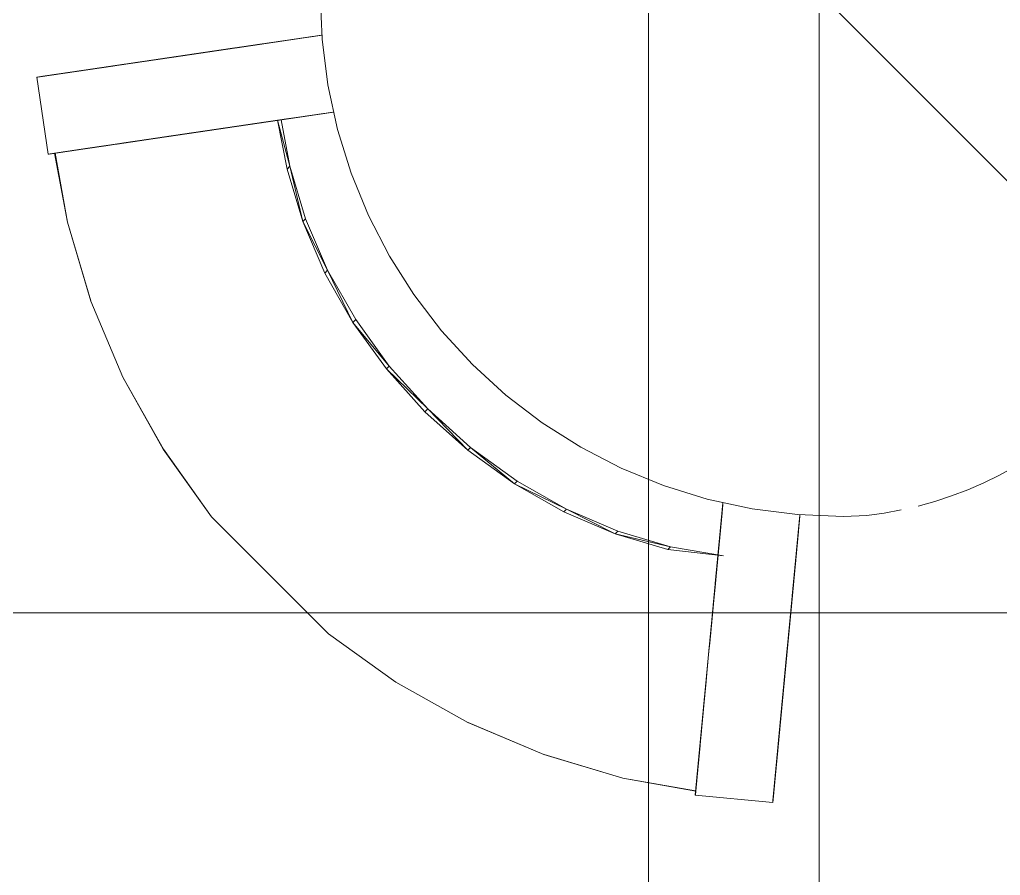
# Model space of a CAD drawing. Extents: x -566 to 72611, y -487 to 32334.
# Drawn here: x 168.95 to 183.16, y 101.33 to 113.73 of the extents above; entities that cross this region are included whole.
import ezdxf

# ---------------------------------------------------------------- set-up
doc = ezdxf.new("R2010")
doc.units = 0
doc.header["$LTSCALE"] = 0.5
doc.header["$MEASUREMENT"] = 0
doc.layers.add('ceilling', color=141, linetype='CONTINUOUS', lineweight=18)
doc.layers.add('floor', color=7, linetype='CONTINUOUS', lineweight=5, true_color=0xcfcfcf)
doc.layers.add('layout', color=7, linetype='CONTINUOUS', lineweight=5, true_color=0xcfcfcf)

msp = doc.modelspace()

# ---------------------------------------------------------------- hatches: boundary and pattern name
at = {"layer": 'floor'}
h = msp.add_hatch(dxfattribs=at)
h.set_pattern_fill('ANSI37', color=256, scale=100, angle=45)
h.set_pattern_definition([(90, (243.028, 267.632), (-12.5, 9e-16), []), (180, (243.028, 267.632), (-9e-16, -12.5), [])])
h.paths.add_polyline_path([(253.46925, 349.5), (154.11744, 349.5), (154.11744, 348.5), (101.14781, 348.5), (101.14781, 349.5), (0, 349.5), (0, 344.5), (36, 344.5, -0.33835703), (0, 308.66941), (0, 308.5), (0, 173.75), (253.46925, 173.75)])
h.paths.add_polyline_path([(36, 344.5), (0, 344.5), (0, 308.66941, 0.33835703)], flags=17)
h.paths.add_polyline_path([(253.46925, 173.75), (0, 173.75), (0, 173.74997), (0, 169.75), (253.46925, 169.75)])
h.paths.add_polyline_path([(253.46925, 169.75), (0, 169.75), (0, 149.21137), (36, 149.21137, -0.33835703), (0, 113.38078), (0, 113.21137), (0, 29.94998), (0, -5), (253.46925, -5)])
h.paths.add_polyline_path([(36, 149.21137), (0, 149.21137), (0, 113.38078, 0.33835703)], flags=17)
h.paths.add_polyline_path([(575.25, 169.75), (510, 169.75), (474.75, 169.75), (327.5, 169.75), (285.46925, 169.75), (285.46925, 165.75), (253.46925, 165.75), (253.46925, -5), (263.99725, -5), (263.99725, 95.99051), (287, 95.99051), (287, 97.5), (292, 97.5), (292, -5), (341.25, -5), (341.25, 13.02988), (341.25012, 15.02988), (346.24839, 15.02988, 0.36108524), (374.08728, 41.24999), (346.25012, 41.24999), (346.25012, 42.99999), (341.25, 42.99999), (341.25, 44.99999), (341.25, 97.5), (357.75, 97.5), (405.75, 97.5), (575.25, 97.5)])

# ---------------------------------------------------------------- linework, layer by layer
at = {"layer": 'ceilling'}
msp.add_line((178.06343, 169.75), (178.06343, -5), dxfattribs=at)
at = {"layer": 'layout'}
for points in [[(181.76739, 112.89037, -69.73263), (170.50819, 124.15216, -69.72025), (170.50685, 124.15091, -69.73263)], [(173.33623, 113.44737, -79.38364), (173.30955, 114.11279, -80.51045), (173.33623, 113.44737, -80.51045)], [(173.30955, 114.11279, -80.51045), (173.33623, 113.44737, -79.38364), (173.30955, 114.11279, -79.38364)], [(173.26929, 113.49774, -87.19993), (172.18006, 113.33693, -87.07021), (173.33968, 113.50814, -86.63776)], [(173.33968, 113.50814, -86.63776), (172.18006, 113.33693, -87.07021), (172.24881, 113.34707, -86.52105)], [(172.6428, 113.4052, -76.14727), (171.56531, 113.24612, -76.34729), (170.86735, 113.14306, -73.24213)], [(172.6428, 113.4052, -76.14727), (170.86735, 113.14306, -73.24213), (171.94087, 113.30162, -73.02425)], [(172.36059, 113.36356, -92.1288), (171.28331, 113.20443, -91.92825), (172.46965, 113.37965, -91.60274)], [(172.46965, 113.37965, -91.60274), (171.28331, 113.20443, -91.92825), (171.39289, 113.2207, -91.39996)], [(172.46965, 113.37965, -91.60274), (171.39289, 113.2207, -91.39996), (172.57992, 113.39593, -91.07691)], [(172.57992, 113.39593, -91.07691), (171.39289, 113.2207, -91.39996), (171.50364, 113.23702, -90.87189)], [(172.57992, 113.39593, -91.07691), (171.50364, 113.23702, -90.87189), (172.69183, 113.41245, -90.54951)], [(172.69183, 113.41245, -90.54951), (171.50364, 113.23702, -90.87189), (171.61524, 113.2535, -90.34601)], [(173.326, 113.50611, -79.80917), (172.23983, 113.34569, -79.9634), (171.56531, 113.24612, -76.34729)], [(173.326, 113.50611, -79.80917), (171.56531, 113.24612, -76.34729), (172.6428, 113.4052, -76.14727)], [(172.69183, 113.41245, -90.54951), (171.61524, 113.2535, -90.34601), (172.80624, 113.42942, -89.99577)], [(172.80624, 113.42942, -89.99577), (171.61524, 113.2535, -90.34601), (171.72776, 113.27012, -89.80136)], [(171.70173, 113.26628, -71.9604), (172.6428, 113.4052, -76.14727), (171.94087, 113.30162, -73.02425)], [(172.80624, 113.42942, -89.99577), (171.72776, 113.27012, -89.80136), (172.91358, 113.44517, -89.4389)], [(172.91358, 113.44517, -89.4389), (171.72776, 113.27012, -89.80136), (171.83259, 113.28561, -89.25737)], [(172.91358, 113.44517, -89.4389), (171.83259, 113.28561, -89.25737), (173.01357, 113.45997, -88.8808)], [(173.01357, 113.45997, -88.8808), (171.83259, 113.28561, -89.25737), (171.93026, 113.29998, -88.71218)], [(173.01357, 113.45997, -88.8808), (171.93026, 113.29998, -88.71218), (173.10624, 113.47365, -88.32154)], [(173.10624, 113.47365, -88.32154), (171.93026, 113.29998, -88.71218), (172.02076, 113.31341, -88.16586)], [(173.10624, 113.47365, -88.32154), (172.02076, 113.31341, -88.16586), (173.19139, 113.48621, -87.76123)], [(173.19139, 113.48621, -87.76123), (172.02076, 113.31341, -88.16586), (172.10397, 113.32566, -87.61851)], [(173.19139, 113.48621, -87.76123), (172.10397, 113.32566, -87.61851), (173.26929, 113.49774, -87.19993)], [(173.26929, 113.49774, -87.19993), (172.10397, 113.32566, -87.61851), (172.18006, 113.33693, -87.07021)], [(173.42039, 112.788, -79.38364), (173.33623, 113.44737, -80.51045), (173.42039, 112.788, -80.51045)], [(173.33623, 113.44737, -80.51045), (173.42039, 112.788, -79.38364), (173.33623, 113.44737, -79.38364)], [(171.41835, 113.22441, -70.75581), (170.30055, 113.05938, -70.7959), (170.25109, 113.05204, -70.59894)], [(171.41835, 113.22441, -70.75581), (170.25109, 113.05204, -70.59894), (171.36872, 113.21708, -70.55549)], [(171.46725, 113.23162, -70.95628), (170.34932, 113.06654, -70.99301), (170.30055, 113.05938, -70.7959)], [(171.46725, 113.23162, -70.95628), (170.30055, 113.05938, -70.7959), (171.41835, 113.22441, -70.75581)], [(171.5155, 113.23879, -71.1569), (170.39744, 113.07366, -71.19027), (170.34932, 113.06654, -70.99301)], [(171.5155, 113.23879, -71.1569), (170.34932, 113.06654, -70.99301), (171.46725, 113.23162, -70.95628)], [(170.3523, 113.06702, -96.69225), (171.53147, 113.24112, -96.34516), (171.43324, 113.22661, -96.8737)], [(171.53147, 113.24112, -96.34516), (170.3523, 113.06702, -96.69225), (170.4507, 113.08152, -96.16259)], [(171.56306, 113.24578, -71.35767), (170.44496, 113.0807, -71.38766), (170.39744, 113.07366, -71.19027)], [(171.56306, 113.24578, -71.35767), (170.39744, 113.07366, -71.19027), (171.5155, 113.23879, -71.1569)], [(171.60998, 113.25273, -71.55856), (170.49179, 113.08756, -71.58521), (170.44496, 113.0807, -71.38766)], [(171.60998, 113.25273, -71.55856), (170.44496, 113.0807, -71.38766), (171.56306, 113.24578, -71.35767)], [(171.53147, 113.24112, -96.34516), (170.4507, 113.08152, -96.16259), (171.63091, 113.25579, -95.81737)], [(171.63091, 113.25579, -95.81737), (170.4507, 113.08152, -96.16259), (170.55057, 113.09628, -95.63255)], [(171.6562, 113.2595, -71.75961), (170.53792, 113.09442, -71.78289), (170.49179, 113.08756, -71.58521)], [(171.6562, 113.2595, -71.75961), (170.49179, 113.08756, -71.58521), (171.60998, 113.25273, -71.55856)], [(171.70173, 113.26628, -71.9604), (170.58341, 113.10107, -71.98071), (170.53792, 113.09442, -71.78289)], [(171.70173, 113.26628, -71.9604), (170.53792, 113.09442, -71.78289), (171.6562, 113.2595, -71.75961)], [(171.63091, 113.25579, -95.81737), (170.55057, 113.09628, -95.63255), (171.73151, 113.27068, -95.28979)], [(171.73151, 113.27068, -95.28979), (170.55057, 113.09628, -95.63255), (170.65152, 113.11117, -95.10271)], [(171.70173, 113.26628, -71.9604), (170.62834, 113.10776, -72.17908), (170.58341, 113.10107, -71.98071)], [(171.94087, 113.30162, -73.02425), (170.86735, 113.14306, -73.24213), (170.62834, 113.10776, -72.17908)], [(171.94087, 113.30162, -73.02425), (170.62834, 113.10776, -72.17908), (171.70173, 113.26628, -71.9604)], [(171.56531, 113.24612, -76.34729), (170.62834, 113.10776, -72.17908), (170.86735, 113.14306, -73.24213)], [(171.73151, 113.27068, -95.28979), (170.65152, 113.11117, -95.10271), (171.83324, 113.28566, -94.76241)], [(171.83324, 113.28566, -94.76241), (170.65152, 113.11117, -95.10271), (170.7538, 113.12627, -94.5731)], [(171.83324, 113.28566, -94.76241), (170.7538, 113.12627, -94.5731), (171.9363, 113.30085, -94.23525)], [(171.9363, 113.30085, -94.23525), (170.7538, 113.12627, -94.5731), (170.85725, 113.14159, -94.04369)], [(171.9363, 113.30085, -94.23525), (170.85725, 113.14159, -94.04369), (172.04053, 113.31625, -93.70831)], [(172.04053, 113.31625, -93.70831), (170.85725, 113.14159, -94.04369), (170.96195, 113.15704, -93.5145)], [(172.04053, 113.31625, -93.70831), (170.96195, 113.15704, -93.5145), (172.14596, 113.33183, -93.18159)], [(172.14596, 113.33183, -93.18159), (170.96195, 113.15704, -93.5145), (171.06787, 113.17267, -92.98553)], [(172.14596, 113.33183, -93.18159), (171.06787, 113.17267, -92.98553), (172.25274, 113.34763, -92.65508)], [(172.25274, 113.34763, -92.65508), (171.06787, 113.17267, -92.98553), (171.17498, 113.18846, -92.45678)], [(172.25274, 113.34763, -92.65508), (171.17498, 113.18846, -92.45678), (172.36059, 113.36356, -92.1288)], [(172.36059, 113.36356, -92.1288), (171.17498, 113.18846, -92.45678), (171.28331, 113.20443, -91.92825)], [(170.46965, 113.08432, -67.97672), (169.46665, 112.9362, -68.0091), (169.38137, 112.9236, -67.78764)], [(170.38825, 113.07232, -67.83765), (169.38137, 112.9236, -67.78764), (170.46965, 113.08432, -67.97672)], [(170.54863, 113.09597, -68.11711), (169.54921, 112.94842, -68.23151), (169.46665, 112.9362, -68.0091)], [(170.54863, 113.09597, -68.11711), (169.46665, 112.9362, -68.0091), (170.46965, 113.08432, -67.97672)], [(170.69873, 113.11816, -68.40167), (169.62879, 112.96015, -68.45486), (169.54921, 112.94842, -68.23151)], [(170.69873, 113.11816, -68.40167), (169.54921, 112.94842, -68.23151), (170.62502, 113.10728, -68.25877)], [(170.62502, 113.10728, -68.25877), (169.54921, 112.94842, -68.23151), (170.54863, 113.09597, -68.11711)], [(170.7699, 113.12865, -68.54575), (169.70566, 112.97151, -68.6791), (169.62879, 112.96015, -68.45486)], [(170.7699, 113.12865, -68.54575), (169.62879, 112.96015, -68.45486), (170.69873, 113.11816, -68.40167)], [(170.90434, 113.14854, -68.83732), (169.77963, 112.98247, -68.90421), (169.70566, 112.97151, -68.6791)], [(170.90434, 113.14854, -68.83732), (169.70566, 112.97151, -68.6791), (170.83848, 113.13879, -68.69098)], [(170.83848, 113.13879, -68.69098), (169.70566, 112.97151, -68.6791), (170.7699, 113.12865, -68.54575)], [(170.97624, 113.15916, -69.07613), (169.85067, 112.99291, -69.13013), (169.77963, 112.98247, -68.90421)], [(170.97624, 113.15916, -69.07613), (169.77963, 112.98247, -68.90421), (170.90434, 113.14854, -68.83732)], [(171.04503, 113.16926, -69.31577), (169.91895, 113.00301, -69.35687), (169.85067, 112.99291, -69.13013)], [(171.04503, 113.16926, -69.31577), (169.85067, 112.99291, -69.13013), (170.97624, 113.15916, -69.07613)], [(171.11059, 113.17897, -69.55508), (169.98429, 113.01259, -69.58437), (169.91895, 113.00301, -69.35687)], [(171.11059, 113.17897, -69.55508), (169.91895, 113.00301, -69.35687), (171.04503, 113.16926, -69.31577)], [(171.16372, 113.18678, -69.75571), (170.04713, 113.02191, -69.81377), (169.98429, 113.01259, -69.58437)], [(171.16372, 113.18678, -69.75571), (169.98429, 113.01259, -69.58437), (171.11059, 113.17897, -69.55508)], [(171.21603, 113.19455, -69.95543), (170.09887, 113.02955, -70.00895), (170.04713, 113.02191, -69.81377)], [(171.21603, 113.19455, -69.95543), (170.04713, 113.02191, -69.81377), (171.16372, 113.18678, -69.75571)], [(171.2676, 113.20219, -70.1553), (170.15028, 113.03719, -70.20546), (170.09887, 113.02955, -70.00895)], [(171.2676, 113.20219, -70.1553), (170.09887, 113.02955, -70.00895), (171.21603, 113.19455, -69.95543)], [(171.31849, 113.20965, -70.35532), (170.20099, 113.04466, -70.40212), (170.15028, 113.03719, -70.20546)], [(171.31849, 113.20965, -70.35532), (170.15028, 113.03719, -70.20546), (171.2676, 113.20219, -70.1553)], [(171.36872, 113.21708, -70.55549), (170.25109, 113.05204, -70.59894), (170.20099, 113.04466, -70.40212)], [(171.36872, 113.21708, -70.55549), (170.20099, 113.04466, -70.40212), (171.31849, 113.20965, -70.35532)], [(170.21773, 113.04708, -67.56361), (169.29332, 112.91065, -67.56718), (169.20234, 112.89719, -67.34775)], [(170.21773, 113.04708, -67.56361), (169.20234, 112.89719, -67.34775), (170.12883, 113.03396, -67.42873)], [(170.12883, 113.03396, -67.42873), (169.20234, 112.89719, -67.34775), (170.03746, 113.02053, -67.29533)], [(170.03746, 113.02053, -67.29533), (169.20234, 112.89719, -67.34775), (169.2036, 112.89732, -67.30764)], [(170.03746, 113.02053, -67.29533), (169.2036, 112.89732, -67.30764), (169.20938, 112.89827, -67.2679)], [(170.03746, 113.02053, -67.29533), (169.20938, 112.89827, -67.2679), (169.94363, 113.00664, -67.16345)], [(169.94363, 113.00664, -67.16345), (169.20938, 112.89827, -67.2679), (169.21961, 112.89978, -67.22897)], [(169.94363, 113.00664, -67.16345), (169.21961, 112.89978, -67.22897), (169.2342, 112.90193, -67.19132)], [(169.94363, 113.00664, -67.16345), (169.2342, 112.90193, -67.19132), (169.25288, 112.90465, -67.15537)], [(169.94363, 113.00664, -67.16345), (169.25288, 112.90465, -67.15537), (169.91675, 113.00262, -67.12991)], [(169.91675, 113.00262, -67.12991), (169.25288, 112.90465, -67.15537), (169.27563, 112.90798, -67.12155)], [(169.91675, 113.00262, -67.12991), (169.27563, 112.90798, -67.12155), (169.88658, 112.99826, -67.099)], [(169.88658, 112.99826, -67.099), (169.27563, 112.90798, -67.12155), (169.30208, 112.9119, -67.09026)], [(170.30422, 113.05985, -67.69993), (169.38137, 112.9236, -67.78764), (169.29332, 112.91065, -67.56718)], [(170.30422, 113.05985, -67.69993), (169.29332, 112.91065, -67.56718), (170.21773, 113.04708, -67.56361)], [(169.88658, 112.99826, -67.099), (169.30208, 112.9119, -67.09026), (169.85339, 112.9933, -67.07101)], [(169.85339, 112.9933, -67.07101), (169.30208, 112.9119, -67.09026), (169.33186, 112.91631, -67.06184)], [(169.85339, 112.9933, -67.07101), (169.33186, 112.91631, -67.06184), (169.81744, 112.98799, -67.0462)], [(169.81744, 112.98799, -67.0462), (169.33186, 112.91631, -67.06184), (169.36466, 112.92114, -67.03663)], [(169.81744, 112.98799, -67.0462), (169.36466, 112.92114, -67.03663), (169.77924, 112.98234, -67.0248)], [(169.77924, 112.98234, -67.0248), (169.36466, 112.92114, -67.03663), (169.40018, 112.92636, -67.01492)], [(170.38825, 113.07232, -67.83765), (169.38137, 112.9236, -67.78764), (170.30422, 113.05985, -67.69993)], [(169.77924, 112.98234, -67.0248), (169.40018, 112.92636, -67.01492), (169.73902, 112.97647, -67.00702)], [(169.73902, 112.97647, -67.00702), (169.40018, 112.92636, -67.01492), (169.42271, 112.92973, -67.00424)], [(169.73902, 112.97647, -67.00702), (169.42271, 112.92973, -67.00424), (169.69711, 112.97021, -66.99302)], [(169.69711, 112.97021, -66.99302), (169.42271, 112.92973, -67.00424), (169.47748, 112.9378, -66.983)], [(169.69711, 112.97021, -66.99302), (169.47748, 112.9378, -66.983), (169.65404, 112.96391, -66.98292)], [(169.65404, 112.96391, -66.98292), (169.47748, 112.9378, -66.983), (169.52141, 112.94427, -66.97688)], [(169.65404, 112.96391, -66.98292), (169.52141, 112.94427, -66.97688), (169.61015, 112.95739, -66.97684)], [(169.61015, 112.95739, -66.97684), (169.52141, 112.94427, -66.97688), (169.56578, 112.95083, -66.97481)], [(169.36704, 111.78249, -67.34775), (169.2036, 112.89732, -67.30764), (169.20234, 112.89719, -67.34775)], [(192.24492, 102.41542, -69.72025), (181.76739, 112.89037, -69.73263), (192.24367, 102.41408, -69.73263)], [(173.5613, 112.13937, -79.38364), (173.42039, 112.788, -80.51045), (173.5613, 112.13937, -80.51045)], [(173.42039, 112.788, -80.51045), (173.5613, 112.13937, -79.38364), (173.42039, 112.788, -79.38364)], [(172.40452, 112.23099, -79.9634), (173.49056, 112.39137, -79.80917), (171.72991, 112.13134, -76.3473)], [(171.72991, 112.13134, -76.3473), (173.49056, 112.39137, -79.80917), (172.80749, 112.29051, -76.14727)], [(172.18537, 112.19863, -88.16586), (173.2708, 112.35892, -88.32154), (173.35608, 112.37152, -87.76122)], [(172.18537, 112.19863, -88.16586), (173.35608, 112.37152, -87.76122), (172.26866, 112.21097, -87.61851)], [(172.26866, 112.21097, -87.61851), (173.35608, 112.37152, -87.76122), (173.43385, 112.383, -87.19993)], [(172.26866, 112.21097, -87.61851), (173.43385, 112.383, -87.19993), (172.34466, 112.22215, -87.07021)], [(172.34466, 112.22215, -87.07021), (173.43385, 112.383, -87.19993), (173.50424, 112.3934, -86.63776)], [(172.34466, 112.22215, -87.07021), (173.50424, 112.3934, -86.63776), (172.41337, 112.23233, -86.52105)], [(171.72991, 112.13134, -76.3473), (172.80749, 112.29051, -76.14727), (171.03191, 112.02832, -73.24213)], [(171.03191, 112.02832, -73.24213), (172.80749, 112.29051, -76.14727), (172.10548, 112.18684, -73.02425)], [(171.23243, 112.05793, -92.98553), (172.31065, 112.21714, -93.18158), (172.4173, 112.23289, -92.65508)], [(171.23243, 112.05793, -92.98553), (172.4173, 112.23289, -92.65508), (171.33955, 112.07373, -92.45678)], [(171.33955, 112.07373, -92.45678), (172.4173, 112.23289, -92.65508), (172.52515, 112.24882, -92.1288)], [(171.33955, 112.07373, -92.45678), (172.52515, 112.24882, -92.1288), (171.44796, 112.08978, -91.92825)], [(171.44796, 112.08978, -91.92825), (172.52515, 112.24882, -92.1288), (172.63426, 112.26487, -91.60274)], [(171.44796, 112.08978, -91.92825), (172.63426, 112.26487, -91.60274), (171.5575, 112.10592, -91.39996)], [(171.5575, 112.10592, -91.39996), (172.63426, 112.26487, -91.60274), (172.74461, 112.28123, -91.07691)], [(171.5575, 112.10592, -91.39996), (172.74461, 112.28123, -91.07691), (171.66824, 112.12224, -90.87189)], [(171.66824, 112.12224, -90.87189), (172.74461, 112.28123, -91.07691), (172.85652, 112.29776, -90.54951)], [(171.66824, 112.12224, -90.87189), (172.85652, 112.29776, -90.54951), (171.77981, 112.13876, -90.34601)], [(171.77981, 112.13876, -90.34601), (172.85652, 112.29776, -90.54951), (172.97085, 112.31464, -89.99577)], [(171.77981, 112.13876, -90.34601), (172.97085, 112.31464, -89.99577), (171.89232, 112.15538, -89.80136)], [(171.89232, 112.15538, -89.80136), (172.97085, 112.31464, -89.99577), (173.07823, 112.33052, -89.4389)], [(171.89232, 112.15538, -89.80136), (173.07823, 112.33052, -89.4389), (171.99719, 112.17083, -89.25737)], [(171.99719, 112.17083, -89.25737), (173.07823, 112.33052, -89.4389), (173.17818, 112.34519, -88.8808)], [(171.99719, 112.17083, -89.25737), (173.17818, 112.34519, -88.8808), (172.09491, 112.18533, -88.71218)], [(172.09491, 112.18533, -88.71218), (173.17818, 112.34519, -88.8808), (173.2708, 112.35892, -88.32154)], [(172.09491, 112.18533, -88.71218), (173.2708, 112.35892, -88.32154), (172.18537, 112.19863, -88.16586)], [(172.68943, 112.27305, -91.33982), (172.87068, 111.60809, -77.42431), (172.74461, 112.28123, -91.07691)], [(172.87068, 111.60809, -77.42431), (172.68943, 112.27305, -91.33982), (172.83002, 111.56743, -76.53475)], [(170.31488, 111.92241, -70.20546), (171.43221, 112.08741, -70.1553), (170.26344, 111.91482, -70.00896)], [(170.26344, 111.91482, -70.00896), (171.43221, 112.08741, -70.1553), (171.38059, 112.07981, -69.95543)], [(170.36559, 111.92988, -70.40212), (171.48305, 112.09492, -70.35532), (170.31488, 111.92241, -70.20546)], [(170.31488, 111.92241, -70.20546), (171.48305, 112.09492, -70.35532), (171.43221, 112.08741, -70.1553)], [(170.41579, 111.93734, -70.59894), (171.53333, 112.1023, -70.55549), (170.36559, 111.92988, -70.40212)], [(170.36559, 111.92988, -70.40212), (171.53333, 112.1023, -70.55549), (171.48305, 112.09492, -70.35532)], [(170.46516, 111.9446, -70.7959), (171.58292, 112.10968, -70.75581), (170.41579, 111.93734, -70.59894)], [(170.41579, 111.93734, -70.59894), (171.58292, 112.10968, -70.75581), (171.53333, 112.1023, -70.55549)], [(170.51401, 111.95185, -70.99301), (171.63182, 112.11688, -70.95628), (170.46516, 111.9446, -70.7959)], [(170.46516, 111.9446, -70.7959), (171.63182, 112.11688, -70.95628), (171.58292, 112.10968, -70.75581)], [(170.56214, 111.95897, -71.19027), (171.68011, 112.124, -71.1569), (170.51401, 111.95185, -70.99301)], [(170.51401, 111.95185, -70.99301), (171.68011, 112.124, -71.1569), (171.63182, 112.11688, -70.95628)], [(171.69617, 112.12642, -96.34516), (170.51686, 111.95228, -96.69225), (171.59781, 112.11188, -96.8737)], [(170.51686, 111.95228, -96.69225), (171.69617, 112.12642, -96.34516), (170.61531, 111.96674, -96.16259)], [(170.60957, 111.96592, -71.38766), (171.72763, 112.13104, -71.35767), (170.56214, 111.95897, -71.19027)], [(170.56214, 111.95897, -71.19027), (171.72763, 112.13104, -71.35767), (171.68011, 112.124, -71.1569)], [(170.65635, 111.97282, -71.58521), (171.77458, 112.13794, -71.55856), (170.60957, 111.96592, -71.38766)], [(170.60957, 111.96592, -71.38766), (171.77458, 112.13794, -71.55856), (171.72763, 112.13104, -71.35767)], [(170.61531, 111.96674, -96.16259), (171.69617, 112.12642, -96.34516), (171.79547, 112.14105, -95.81737)], [(170.61531, 111.96674, -96.16259), (171.79547, 112.14105, -95.81737), (170.71513, 111.98154, -95.63255)], [(170.70253, 111.97964, -71.78289), (171.82085, 112.14485, -71.75961), (170.65635, 111.97282, -71.58521)], [(170.65635, 111.97282, -71.58521), (171.82085, 112.14485, -71.75961), (171.77458, 112.13794, -71.55856)], [(170.74806, 111.98642, -71.98071), (171.8663, 112.15154, -71.9604), (170.70253, 111.97964, -71.78289)], [(170.70253, 111.97964, -71.78289), (171.8663, 112.15154, -71.9604), (171.82085, 112.14485, -71.75961)], [(170.71513, 111.98154, -95.63255), (171.79547, 112.14105, -95.81737), (171.89607, 112.15594, -95.28979)], [(170.71513, 111.98154, -95.63255), (171.89607, 112.15594, -95.28979), (170.81621, 111.99647, -95.10271)], [(170.79303, 111.99306, -72.17908), (171.8663, 112.15154, -71.9604), (170.74806, 111.98642, -71.98071)], [(171.03191, 112.02832, -73.24213), (172.10548, 112.18684, -73.02425), (170.79303, 111.99306, -72.17908)], [(170.79303, 111.99306, -72.17908), (172.10548, 112.18684, -73.02425), (171.8663, 112.15154, -71.9604)], [(170.81621, 111.99647, -95.10271), (171.89607, 112.15594, -95.28979), (171.99793, 112.17096, -94.76241)], [(170.81621, 111.99647, -95.10271), (171.99793, 112.17096, -94.76241), (170.91836, 112.01153, -94.5731)], [(170.91836, 112.01153, -94.5731), (171.99793, 112.17096, -94.76241), (172.10095, 112.1862, -94.23525)], [(170.91836, 112.01153, -94.5731), (172.10095, 112.1862, -94.23525), (171.02186, 112.02681, -94.04369)], [(171.02186, 112.02681, -94.04369), (172.10095, 112.1862, -94.23525), (172.20517, 112.2016, -93.70831)], [(171.12656, 112.04226, -93.5145), (172.20517, 112.2016, -93.70831), (171.02186, 112.02681, -94.04369)], [(171.12656, 112.04226, -93.5145), (172.20517, 112.2016, -93.70831), (172.31065, 112.21714, -93.18158)], [(171.12656, 112.04226, -93.5145), (172.31065, 112.21714, -93.18158), (171.23243, 112.05793, -92.98553)], [(173.75806, 111.50654, -79.38364), (173.5613, 112.13937, -80.51045), (173.75806, 111.50654, -80.51045)], [(173.5613, 112.13937, -80.51045), (173.75806, 111.50654, -79.38364), (173.5613, 112.13937, -79.38364)], [(169.54601, 111.80895, -67.78764), (170.46887, 111.9452, -67.69993), (169.45789, 111.79591, -67.56718)], [(169.45789, 111.79591, -67.56718), (170.46887, 111.9452, -67.69993), (170.38238, 111.93242, -67.56361)], [(169.63134, 111.82151, -68.00909), (170.63425, 111.96954, -67.97672), (169.54601, 111.80895, -67.78764)], [(169.54601, 111.80895, -67.78764), (170.63425, 111.96954, -67.97672), (170.55281, 111.95759, -67.83765)], [(169.54601, 111.80895, -67.78764), (170.55281, 111.95759, -67.83765), (170.46887, 111.9452, -67.69993)], [(169.71377, 111.83368, -68.23151), (170.71319, 111.98124, -68.11711), (169.63134, 111.82151, -68.00909)], [(169.63134, 111.82151, -68.00909), (170.71319, 111.98124, -68.11711), (170.63425, 111.96954, -67.97672)], [(169.79349, 111.84546, -68.45486), (170.86334, 112.00338, -68.40167), (169.71377, 111.83368, -68.23151)], [(169.71377, 111.83368, -68.23151), (170.86334, 112.00338, -68.40167), (170.78958, 111.99254, -68.25877)], [(169.71377, 111.83368, -68.23151), (170.78958, 111.99254, -68.25877), (170.71319, 111.98124, -68.11711)], [(169.87022, 111.85677, -68.6791), (170.93446, 112.01391, -68.54575), (169.79349, 111.84546, -68.45486)], [(169.79349, 111.84546, -68.45486), (170.93446, 112.01391, -68.54575), (170.86334, 112.00338, -68.40167)], [(169.94424, 111.86769, -68.90421), (171.06894, 112.03376, -68.83732), (169.87022, 111.85677, -68.6791)], [(169.87022, 111.85677, -68.6791), (171.06894, 112.03376, -68.83732), (171.00304, 112.02405, -68.69098)], [(169.87022, 111.85677, -68.6791), (171.00304, 112.02405, -68.69098), (170.93446, 112.01391, -68.54575)], [(170.01536, 111.87822, -69.13014), (171.1408, 112.04442, -69.07613), (169.94424, 111.86769, -68.90421)], [(169.94424, 111.86769, -68.90421), (171.1408, 112.04442, -69.07613), (171.06894, 112.03376, -68.83732)], [(170.08355, 111.88823, -69.35687), (171.20968, 112.05461, -69.31577), (170.01536, 111.87822, -69.13014)], [(170.01536, 111.87822, -69.13014), (171.20968, 112.05461, -69.31577), (171.1408, 112.04442, -69.07613)], [(170.14894, 111.89794, -69.58437), (171.27516, 112.06423, -69.55508), (170.08355, 111.88823, -69.35687)], [(170.08355, 111.88823, -69.35687), (171.27516, 112.06423, -69.55508), (171.20968, 112.05461, -69.31577)], [(170.21169, 111.90718, -69.81377), (171.32837, 112.07213, -69.75571), (170.14894, 111.89794, -69.58437)], [(170.14894, 111.89794, -69.58437), (171.32837, 112.07213, -69.75571), (171.27516, 112.06423, -69.55508)], [(170.26344, 111.91482, -70.00896), (171.38059, 112.07981, -69.95543), (170.21169, 111.90718, -69.81377)], [(170.21169, 111.90718, -69.81377), (171.38059, 112.07981, -69.95543), (171.32837, 112.07213, -69.75571)], [(169.45789, 111.79591, -67.56718), (170.38238, 111.93242, -67.56361), (169.36704, 111.78249, -67.34775)], [(169.36704, 111.78249, -67.34775), (170.38238, 111.93242, -67.56361), (170.29347, 111.9193, -67.42873)], [(169.36704, 111.78249, -67.34775), (170.29347, 111.9193, -67.42873), (170.20207, 111.90575, -67.29533)], [(169.36704, 111.78249, -67.34775), (170.20207, 111.90575, -67.29533), (169.36825, 111.78267, -67.30764)], [(169.36825, 111.78267, -67.30764), (170.20207, 111.90575, -67.29533), (169.37399, 111.78349, -67.2679)], [(169.37399, 111.78349, -67.2679), (170.20207, 111.90575, -67.29533), (170.10833, 111.89194, -67.16345)], [(169.37399, 111.78349, -67.2679), (170.10833, 111.89194, -67.16345), (169.38421, 111.785, -67.22897)], [(169.38421, 111.785, -67.22897), (170.10833, 111.89194, -67.16345), (169.3988, 111.78715, -67.19132)], [(169.3988, 111.78715, -67.19132), (170.10833, 111.89194, -67.16345), (169.41749, 111.78987, -67.15537)], [(169.41749, 111.78987, -67.15537), (170.10833, 111.89194, -67.16345), (170.08139, 111.88797, -67.12991)], [(169.41749, 111.78987, -67.15537), (170.08139, 111.88797, -67.12991), (169.44019, 111.79324, -67.12155)], [(169.44019, 111.79324, -67.12155), (170.08139, 111.88797, -67.12991), (170.05118, 111.88348, -67.099)], [(169.44019, 111.79324, -67.12155), (170.05118, 111.88348, -67.099), (169.46665, 111.79717, -67.09026)], [(169.46665, 111.79717, -67.09026), (170.05118, 111.88348, -67.099), (170.01795, 111.87856, -67.07101)], [(169.46665, 111.79717, -67.09026), (170.01795, 111.87856, -67.07101), (169.49643, 111.80157, -67.06184)], [(169.49643, 111.80157, -67.06184), (170.01795, 111.87856, -67.07101), (169.98213, 111.8733, -67.0462)], [(169.49643, 111.80157, -67.06184), (169.98213, 111.8733, -67.0462), (169.52936, 111.80645, -67.03663)], [(169.52936, 111.80645, -67.03663), (169.98213, 111.8733, -67.0462), (169.94381, 111.8676, -67.0248)], [(169.52936, 111.80645, -67.03663), (169.94381, 111.8676, -67.0248), (169.56483, 111.81171, -67.01492)], [(169.56483, 111.81171, -67.01492), (169.94381, 111.8676, -67.0248), (169.90363, 111.86169, -67.00702)], [(169.56483, 111.81171, -67.01492), (169.90363, 111.86169, -67.00702), (169.58727, 111.81499, -67.00424)], [(169.58727, 111.81499, -67.00424), (169.90363, 111.86169, -67.00702), (169.86176, 111.85556, -66.99302)], [(169.58727, 111.81499, -67.00424), (169.86176, 111.85556, -66.99302), (169.64217, 111.8231, -66.983)], [(169.64217, 111.8231, -66.983), (169.6026, 111.81728, -66.99698), (169.58727, 111.81499, -67.00424)], [(169.64217, 111.8231, -66.983), (169.86176, 111.85556, -66.99302), (169.81865, 111.84913, -66.98292)], [(169.64217, 111.8231, -66.983), (169.81865, 111.84913, -66.98292), (169.68611, 111.82958, -66.97688)], [(169.68611, 111.82958, -66.97688), (169.81865, 111.84913, -66.98292), (169.77471, 111.84266, -66.97684)], [(169.68611, 111.82958, -66.97688), (169.77471, 111.84266, -66.97684), (169.73034, 111.8361, -66.97481)], [(169.64843, 110.79779, -67.41982), (169.46107, 111.79635, -67.06297), (169.4717, 111.79791, -67.09033)], [(173.05695, 110.80552, -76.55921), (172.87068, 111.60809, -77.42431), (172.83002, 111.56743, -76.53475)], [(172.87068, 111.60809, -77.42431), (173.05695, 110.80552, -76.55921), (173.0976, 110.84617, -77.44877)], [(174.00911, 110.89416, -79.38364), (173.75806, 111.50654, -80.51045), (174.00911, 110.89416, -80.51045)], [(173.75806, 111.50654, -80.51045), (174.00911, 110.89416, -79.38364), (173.75806, 111.50654, -79.38364)], [(173.05695, 110.80552, -76.55921), (173.41667, 110.10156, -77.46822), (173.0976, 110.84617, -77.44877)], [(174.31253, 110.30676, -79.38364), (174.00911, 110.89416, -80.51045), (174.31253, 110.30676, -80.51045)], [(174.00911, 110.89416, -80.51045), (174.31253, 110.30676, -79.38364), (174.00911, 110.89416, -79.38364)], [(169.64843, 110.79779, -67.41982), (169.98826, 109.65677, -67.50339), (169.98662, 109.65478, -67.46316)], [(173.41667, 110.10156, -77.46822), (173.05695, 110.80552, -76.55921), (173.37602, 110.0609, -76.57867)], [(174.66617, 109.74889, -79.38364), (174.31253, 110.30676, -80.51045), (174.66617, 109.74889, -80.51045)], [(174.31253, 110.30676, -80.51045), (174.66617, 109.74889, -79.38364), (174.31253, 110.30676, -79.38364)], [(173.78197, 109.34594, -76.5928), (173.41667, 110.10156, -77.46822), (173.37602, 110.0609, -76.57867)], [(173.41667, 110.10156, -77.46822), (173.78197, 109.34594, -76.5928), (173.82262, 109.3866, -77.48236)], [(175.06727, 109.22454, -79.38364), (174.66617, 109.74889, -80.51045), (175.06727, 109.22454, -80.51045)], [(174.66617, 109.74889, -80.51045), (175.06727, 109.22454, -79.38364), (174.66617, 109.74889, -79.38364)], [(170.45096, 108.55325, -67.49601), (169.98847, 109.65396, -67.423), (169.98662, 109.65478, -67.46316)], [(173.78197, 109.34594, -76.5928), (174.30867, 108.71307, -77.49094), (173.82262, 109.3866, -77.48236)], [(174.30867, 108.71307, -77.49094), (173.78197, 109.34594, -76.5928), (174.26802, 108.67241, -76.60138)], [(175.51292, 108.7378, -79.38364), (175.06727, 109.22454, -80.51045), (175.51292, 108.7378, -80.51045)], [(175.06727, 109.22454, -80.51045), (175.51292, 108.7378, -79.38364), (175.06727, 109.22454, -79.38364)], [(174.26802, 108.67241, -76.60138), (174.86682, 108.09208, -77.4938), (174.30867, 108.71307, -77.49094)], [(175.99968, 108.29212, -79.38364), (175.51292, 108.7378, -80.51045), (175.99968, 108.29212, -80.51045)], [(175.51292, 108.7378, -80.51045), (175.99968, 108.29212, -79.38364), (175.51292, 108.7378, -79.38364)], [(170.45096, 108.55325, -67.49601), (171.03722, 107.50899, -67.55817), (171.03543, 107.50716, -67.51794)], [(174.86682, 108.09208, -77.4938), (174.26802, 108.67241, -76.60138), (174.82607, 108.05134, -76.60426)], [(176.52403, 107.89103, -79.38364), (175.99968, 108.29212, -80.51045), (176.52403, 107.89103, -80.51045)], [(175.99968, 108.29212, -80.51045), (176.52403, 107.89103, -79.38364), (175.99968, 108.29212, -79.38364)], [(175.44712, 107.49331, -76.60138), (174.86682, 108.09208, -77.4938), (174.82607, 108.05134, -76.60426)], [(175.48778, 107.53396, -77.49094), (175.44712, 107.49331, -76.60138), (174.86682, 108.09208, -77.4938)], [(177.0819, 107.53739, -79.38364), (176.52403, 107.89103, -80.51045), (177.0819, 107.53739, -80.51045)], [(176.52403, 107.89103, -80.51045), (177.0819, 107.53739, -79.38364), (176.52403, 107.89103, -79.38364)], [(171.73261, 106.53031, -67.52867), (171.03692, 107.5074, -67.47775), (171.03543, 107.50716, -67.51794)], [(176.12065, 107.00726, -76.5928), (175.48778, 107.53396, -77.49094), (175.44712, 107.49331, -76.60138)], [(175.48778, 107.53396, -77.49094), (176.12065, 107.00726, -76.5928), (176.16131, 107.04791, -77.48236)], [(177.66931, 107.23397, -79.38364), (177.0819, 107.53739, -80.51045), (177.66931, 107.23397, -80.51045)], [(177.0819, 107.53739, -80.51045), (177.66931, 107.23397, -79.38364), (177.0819, 107.53739, -79.38364)], [(178.28168, 106.98291, -79.38364), (177.66931, 107.23397, -80.51045), (178.28168, 106.98291, -80.51045)], [(177.66931, 107.23397, -80.51045), (178.28168, 106.98291, -79.38364), (177.66931, 107.23397, -79.38364)], [(182.91939, 107.02115, -79.38364), (183.14608, 107.13248, -80.51045), (183.14608, 107.13248, -79.38364)], [(183.14608, 107.13248, -80.51045), (182.91939, 107.02115, -79.38364), (182.91939, 107.02115, -80.51045)], [(183.14608, 107.13248, -79.38364), (183.36755, 107.25421, -80.51045), (183.36755, 107.25421, -79.38364)], [(183.36755, 107.25421, -80.51045), (183.14608, 107.13248, -79.38364), (183.14608, 107.13248, -80.51045)], [(176.12065, 107.00726, -76.5928), (176.87627, 106.64196, -77.46822), (176.16131, 107.04791, -77.48236)], [(176.87627, 106.64196, -77.46822), (176.12065, 107.00726, -76.5928), (176.83562, 106.60131, -76.57867)], [(178.91451, 106.78616, -79.38364), (178.28168, 106.98291, -80.51045), (178.91451, 106.78616, -80.51045)], [(178.28168, 106.98291, -80.51045), (178.91451, 106.78616, -79.38364), (178.28168, 106.98291, -79.38364)], [(182.91939, 107.02115, -80.51045), (182.68793, 106.92046, -79.38364), (182.68793, 106.92046, -80.51045)], [(182.91939, 107.02115, -79.38364), (182.91939, 107.02115, -80.51045), (182.68793, 106.92046, -79.38364)], [(182.21293, 106.75189, -79.38364), (182.45231, 106.83067, -80.51045), (182.45231, 106.83067, -79.38364)], [(182.45231, 106.83067, -80.51045), (182.21293, 106.75189, -79.38364), (182.21293, 106.75189, -80.51045)], [(182.45231, 106.83067, -79.38364), (182.68793, 106.92046, -80.51045), (182.68793, 106.92046, -79.38364)], [(182.68793, 106.92046, -80.51045), (182.45231, 106.83067, -79.38364), (182.45231, 106.83067, -80.51045)], [(179.56314, 106.64524, -79.38364), (178.91451, 106.78616, -80.51045), (179.56314, 106.64524, -80.51045)], [(178.91451, 106.78616, -80.51045), (179.56314, 106.64524, -79.38364), (178.91451, 106.78616, -79.38364)], [(179.13552, 106.65888, -86.55701), (179.03177, 105.56111, -86.44029), (179.14152, 106.72228, -85.99404)], [(179.14152, 106.72228, -85.99404), (179.03177, 105.56111, -86.44029), (179.03758, 105.62297, -85.89035)], [(179.13978, 106.70418, -80.19775), (179.03604, 105.60638, -80.31425), (179.03343, 105.57912, -80.09193)], [(179.13978, 106.70418, -80.19775), (179.03343, 105.57912, -80.09193), (179.13719, 106.67621, -79.96895)], [(179.1423, 106.73065, -80.42672), (179.03846, 105.6321, -80.53673), (179.03604, 105.60638, -80.31425)], [(179.1423, 106.73065, -80.42672), (179.03604, 105.60638, -80.31425), (179.13978, 106.70418, -80.19775)], [(181.9703, 106.6843, -79.38364), (182.21293, 106.75189, -80.51045), (182.21293, 106.75189, -79.38364)], [(182.21293, 106.75189, -80.51045), (181.9703, 106.6843, -79.38364), (181.9703, 106.6843, -80.51045)], [(177.58023, 106.28224, -76.55921), (176.87627, 106.64196, -77.46822), (176.83562, 106.60131, -76.57867)], [(176.87627, 106.64196, -77.46822), (177.58023, 106.28224, -76.55921), (177.62088, 106.32289, -77.44877)], [(179.13425, 106.64514, -79.72841), (179.03089, 105.55215, -79.88265), (178.96673, 104.87329, -76.26654)], [(179.13425, 106.64514, -79.72841), (178.96673, 104.87329, -76.26654), (179.06921, 105.95767, -76.06652)], [(179.12146, 106.50981, -87.68047), (179.01796, 105.4154, -87.53776), (179.12884, 106.58806, -87.11918)], [(179.12884, 106.58806, -87.11918), (179.01796, 105.4154, -87.53776), (179.02519, 105.4919, -86.98946)], [(179.12884, 106.58806, -87.11918), (179.02519, 105.4919, -86.98946), (179.13552, 106.65888, -86.55701)], [(179.13552, 106.65888, -86.55701), (179.02519, 105.4919, -86.98946), (179.03177, 105.56111, -86.44029)], [(179.13719, 106.67621, -79.96895), (179.03343, 105.57912, -80.09193), (179.03089, 105.55215, -79.88265)], [(179.13719, 106.67621, -79.96895), (179.03089, 105.55215, -79.88265), (179.13425, 106.64514, -79.72841)], [(180.22253, 106.56106, -79.38364), (179.56314, 106.64524, -80.51045), (180.22253, 106.56106, -80.51045)], [(179.56314, 106.64524, -80.51045), (180.22253, 106.56106, -79.38364), (179.56314, 106.64524, -79.38364)], [(180.14701, 105.38586, -86.98946), (180.25065, 106.48202, -87.11918), (180.25734, 106.55284, -86.55701)], [(180.14701, 105.38586, -86.98946), (180.25734, 106.55284, -86.55701), (180.15359, 105.45506, -86.44029)], [(180.88793, 106.53441, -79.38364), (180.22253, 106.56106, -80.51045), (180.88793, 106.53441, -80.51045)], [(180.22253, 106.56106, -80.51045), (180.88793, 106.53441, -79.38364), (180.22253, 106.56106, -79.38364)], [(180.88793, 106.53441, -79.38364), (181.22858, 106.55025, -80.51045), (181.22858, 106.55025, -79.38364)], [(181.22858, 106.55025, -80.51045), (180.88793, 106.53441, -79.38364), (180.88793, 106.53441, -80.51045)], [(181.22858, 106.55025, -79.38364), (181.47756, 106.58335, -80.51045), (181.47756, 106.58335, -79.38364)], [(181.47756, 106.58335, -80.51045), (181.22858, 106.55025, -79.38364), (181.22858, 106.55025, -80.51045)], [(181.47756, 106.58335, -79.38364), (181.72496, 106.62804, -80.51045), (181.72496, 106.62804, -79.38364)], [(181.72496, 106.62804, -80.51045), (181.47756, 106.58335, -79.38364), (181.47756, 106.58335, -80.51045)], [(173.42779, 104.83462, -67.47594), (171.73261, 106.53031, -67.52867), (173.42746, 104.83322, -67.51612)], [(179.10452, 106.33081, -88.80004), (179.00147, 105.24061, -88.63142), (179.11334, 106.42401, -88.24079)], [(179.11334, 106.42401, -88.24079), (179.00147, 105.24061, -88.63142), (179.01006, 105.33163, -88.08511)], [(179.11334, 106.42401, -88.24079), (179.01006, 105.33163, -88.08511), (179.12146, 106.50981, -87.68047)], [(179.12146, 106.50981, -87.68047), (179.01006, 105.33163, -88.08511), (179.01796, 105.4154, -87.53776)], [(180.15272, 105.44609, -79.88265), (180.25607, 106.5391, -79.72841), (180.08855, 104.76725, -76.26654)], [(180.08855, 104.76725, -76.26654), (180.25607, 106.5391, -79.72841), (180.19103, 105.85163, -76.06652)], [(180.13188, 105.22559, -88.08511), (180.23516, 106.31797, -88.24079), (180.24329, 106.40375, -87.68047)], [(180.13188, 105.22559, -88.08511), (180.24329, 106.40375, -87.68047), (180.13978, 105.30936, -87.53776)], [(180.13978, 105.30936, -87.53776), (180.24329, 106.40375, -87.68047), (180.25065, 106.48202, -87.11918)], [(180.13978, 105.30936, -87.53776), (180.25065, 106.48202, -87.11918), (180.14701, 105.38586, -86.98946)], [(177.58023, 106.28224, -76.55921), (178.38282, 106.09595, -77.42431), (177.62088, 106.32289, -77.44877)], [(178.38282, 106.09595, -77.42431), (177.58023, 106.28224, -76.55921), (178.34217, 106.05529, -76.53475)], [(179.09502, 106.23017, -89.35815), (178.99213, 105.14223, -89.17662), (179.10452, 106.33081, -88.80004)], [(179.10452, 106.33081, -88.80004), (178.99213, 105.14223, -89.17662), (179.00147, 105.24061, -88.63142)], [(180.12329, 105.13457, -88.63143), (180.22635, 106.22475, -88.80004), (180.23516, 106.31797, -88.24079)], [(180.12329, 105.13457, -88.63143), (180.23516, 106.31797, -88.24079), (180.13188, 105.22559, -88.08511)], [(179.07389, 106.00702, -90.46875), (178.97152, 104.92357, -90.26526), (179.08481, 106.12212, -89.91502)], [(179.08481, 106.12212, -89.91502), (178.97152, 104.92357, -90.26526), (178.98216, 105.03671, -89.7206)], [(179.08481, 106.12212, -89.91502), (178.98216, 105.03671, -89.7206), (179.09502, 106.23017, -89.35815)], [(179.09502, 106.23017, -89.35815), (178.98216, 105.03671, -89.7206), (178.99213, 105.14223, -89.17662)], [(180.10398, 104.93067, -89.7206), (180.20663, 106.01608, -89.91502), (180.21684, 106.12413, -89.35815)], [(180.10398, 104.93067, -89.7206), (180.21684, 106.12413, -89.35815), (180.11395, 105.03619, -89.17662)], [(180.11395, 105.03619, -89.17662), (180.21684, 106.12413, -89.35815), (180.22635, 106.22475, -88.80004)], [(180.11395, 105.03619, -89.17662), (180.22635, 106.22475, -88.80004), (180.12329, 105.13457, -88.63143)], [(178.34217, 106.05529, -76.53475), (179.14949, 105.96492, -77.39525), (178.38282, 106.09595, -77.42431)], [(179.06326, 105.8944, -90.99615), (178.96091, 104.81127, -90.79113), (179.07389, 106.00702, -90.46875)], [(179.07389, 106.00702, -90.46875), (178.96091, 104.81127, -90.79113), (178.97152, 104.92357, -90.26526)], [(180.09334, 104.81753, -90.26526), (180.19571, 105.90098, -90.46875), (180.20663, 106.01608, -89.91502)], [(180.09334, 104.81753, -90.26526), (180.20663, 106.01608, -89.91502), (180.10398, 104.93067, -89.7206)], [(179.05275, 105.78337, -91.52199), (178.95035, 104.69977, -91.31921), (179.06326, 105.8944, -90.99615)], [(179.06326, 105.8944, -90.99615), (178.95035, 104.69977, -91.31921), (178.96091, 104.81127, -90.79113)], [(178.97968, 105.01053, -71.87965), (179.06921, 105.95767, -76.06652), (179.00245, 105.25121, -72.9435)], [(180.08855, 104.76725, -76.26654), (180.19103, 105.85163, -76.06652), (180.02219, 104.06487, -73.16138)], [(180.02219, 104.06487, -73.16138), (180.19103, 105.85163, -76.06652), (180.12426, 105.14517, -72.9435)], [(180.08272, 104.70523, -90.79114), (180.18507, 105.78836, -90.99615), (180.19571, 105.90098, -90.46875)], [(180.08272, 104.70523, -90.79114), (180.19571, 105.90098, -90.46875), (180.09334, 104.81753, -90.26526)], [(179.04237, 105.6736, -92.04804), (178.93993, 104.58952, -91.8475), (179.05275, 105.78337, -91.52199)], [(179.05275, 105.78337, -91.52199), (178.93993, 104.58952, -91.8475), (178.95035, 104.69977, -91.31921)], [(180.07217, 104.59373, -91.31921), (180.17456, 105.67733, -91.52199), (180.18507, 105.78836, -90.99615)], [(180.07217, 104.59373, -91.31921), (180.18507, 105.78836, -90.99615), (180.08272, 104.70523, -90.79114)], [(179.03214, 105.56505, -92.57433), (178.92957, 104.48042, -92.37602), (179.04237, 105.6736, -92.04804)], [(179.04237, 105.6736, -92.04804), (178.92957, 104.48042, -92.37602), (178.93993, 104.58952, -91.8475)], [(180.05139, 104.37438, -92.37602), (180.15395, 105.45901, -92.57433), (180.16418, 105.56756, -92.04804)], [(180.05139, 104.37438, -92.37602), (180.16418, 105.56756, -92.04804), (180.06175, 104.48348, -91.8475)], [(180.06175, 104.48348, -91.8475), (180.16418, 105.56756, -92.04804), (180.17456, 105.67733, -91.52199)], [(180.06175, 104.48348, -91.8475), (180.17456, 105.67733, -91.52199), (180.07217, 104.59373, -91.31921)], [(180.04122, 104.26663, -92.90478), (180.14377, 105.35164, -93.10083), (180.15395, 105.45901, -92.57433)], [(180.04122, 104.26663, -92.90478), (180.15395, 105.45901, -92.57433), (180.05139, 104.37438, -92.37602)], [(180.03115, 104.16001, -93.43375), (180.13373, 105.24549, -93.62756), (180.14377, 105.35164, -93.10083)], [(180.03115, 104.16001, -93.43375), (180.14377, 105.35164, -93.10083), (180.04122, 104.26663, -92.90478)], [(180.02219, 104.06487, -73.16138), (180.12426, 105.14517, -72.9435), (179.99943, 103.82437, -72.09834)], [(179.99943, 103.82437, -72.09834), (180.12426, 105.14517, -72.9435), (180.1015, 104.90449, -71.87965)], [(180.01134, 103.95056, -94.49234), (180.11405, 105.03695, -94.68166), (180.12383, 105.14059, -94.1545)], [(180.01134, 103.95056, -94.49234), (180.12383, 105.14059, -94.1545), (180.02118, 104.05466, -93.96294)], [(180.02118, 104.05466, -93.96294), (180.12383, 105.14059, -94.1545), (180.13373, 105.24549, -93.62756)], [(180.02118, 104.05466, -93.96294), (180.13373, 105.24549, -93.62756), (180.03115, 104.16001, -93.43375)], [(180.00165, 103.8477, -95.02197), (180.10434, 104.93445, -95.20904), (180.11405, 105.03695, -94.68166)], [(180.00165, 103.8477, -95.02197), (180.11405, 105.03695, -94.68166), (180.01134, 103.95056, -94.49234)], [(179.99084, 103.73335, -71.70214), (180.0972, 104.85872, -71.67886), (179.98639, 103.68687, -71.50446)], [(179.98639, 103.68687, -71.50446), (180.0972, 104.85872, -71.67886), (180.0928, 104.8122, -71.47781)], [(179.99513, 103.77912, -71.89996), (180.1015, 104.90449, -71.87965), (179.99084, 103.73335, -71.70214)], [(179.99084, 103.73335, -71.70214), (180.1015, 104.90449, -71.87965), (180.0972, 104.85872, -71.67886)], [(179.992, 103.74599, -95.5518), (180.09476, 104.8332, -95.73662), (180.10434, 104.93445, -95.20904)], [(179.992, 103.74599, -95.5518), (180.10434, 104.93445, -95.20904), (180.00165, 103.8477, -95.02197)], [(179.99943, 103.82437, -72.09834), (180.1015, 104.90449, -71.87965), (179.99513, 103.77912, -71.89996)], [(173.42943, 104.83471, -67.55636), (174.40325, 104.13485, -67.49301), (173.42746, 104.83322, -67.51612)], [(179.97748, 103.59203, -71.10952), (180.0838, 104.7171, -71.07615), (179.97291, 103.5436, -70.91225)], [(179.97291, 103.5436, -70.91225), (180.0838, 104.7171, -71.07615), (180.0792, 104.66853, -70.87553)], [(180.08531, 104.7332, -96.26441), (179.97314, 103.54647, -96.6115), (180.07597, 104.6343, -96.79295)], [(179.97314, 103.54647, -96.6115), (180.08531, 104.7332, -96.26441), (179.98249, 103.64554, -96.08183)], [(179.98201, 103.6398, -71.30691), (180.08835, 104.76503, -71.27691), (179.97748, 103.59203, -71.10952)], [(179.97748, 103.59203, -71.10952), (180.08835, 104.76503, -71.27691), (180.0838, 104.7171, -71.07615)], [(179.98639, 103.68687, -71.50446), (180.0928, 104.8122, -71.47781), (179.98201, 103.6398, -71.30691)], [(179.98201, 103.6398, -71.30691), (180.0928, 104.8122, -71.47781), (180.08835, 104.76503, -71.27691)], [(179.98249, 103.64554, -96.08183), (180.08531, 104.7332, -96.26441), (180.09476, 104.8332, -95.73662)], [(179.98249, 103.64554, -96.08183), (180.09476, 104.8332, -95.73662), (179.992, 103.74599, -95.5518)], [(179.96356, 103.4447, -70.51819), (180.06986, 104.56946, -70.47474), (179.95875, 103.39427, -70.32137)], [(179.95875, 103.39427, -70.32137), (180.06986, 104.56946, -70.47474), (180.06505, 104.51885, -70.27457)], [(179.96822, 103.49442, -70.71515), (180.07456, 104.6193, -70.67506), (179.96356, 103.4447, -70.51819)], [(179.96356, 103.4447, -70.51819), (180.07456, 104.6193, -70.67506), (180.06986, 104.56946, -70.47474)], [(179.97291, 103.5436, -70.91225), (180.0792, 104.66853, -70.87553), (179.96822, 103.49442, -70.71515)], [(179.96822, 103.49442, -70.71515), (180.0792, 104.66853, -70.87553), (180.07456, 104.6193, -70.67506)], [(178.92957, 104.48042, -92.37602), (178.80362, 103.1478, -69.04939), (178.79682, 103.07622, -68.82346)], [(178.92957, 104.48042, -92.37602), (178.79682, 103.07622, -68.82346), (178.90389, 104.20813, -68.75656)], [(179.94902, 103.29145, -69.9282), (180.05532, 104.41568, -69.87468), (179.94412, 103.23938, -69.73302)], [(179.94412, 103.23938, -69.73302), (180.05532, 104.41568, -69.87468), (180.05037, 104.36314, -69.67496)], [(179.95392, 103.34317, -70.12471), (180.06019, 104.4676, -70.07454), (179.94902, 103.29145, -69.9282)], [(179.94902, 103.29145, -69.9282), (180.06019, 104.4676, -70.07454), (180.05532, 104.41568, -69.87468)], [(179.95875, 103.39427, -70.32137), (180.06505, 104.51885, -70.27457), (179.95392, 103.34317, -70.12471)], [(179.95392, 103.34317, -70.12471), (180.06505, 104.51885, -70.27457), (180.06019, 104.4676, -70.07454)], [(179.93821, 103.17624, -69.50362), (180.04526, 104.30956, -69.47433), (179.93199, 103.11046, -69.27612)], [(179.93199, 103.11046, -69.27612), (180.04526, 104.30956, -69.47433), (180.03911, 104.24372, -69.23502)], [(179.94412, 103.23938, -69.73302), (180.05037, 104.36314, -69.67496), (179.93821, 103.17624, -69.50362)], [(179.93821, 103.17624, -69.50362), (180.05037, 104.36314, -69.67496), (180.04526, 104.30956, -69.47433)], [(175.44769, 103.55118, -67.41885), (174.40325, 104.13485, -67.49301), (175.44822, 103.54908, -67.45901)], [(178.90389, 104.20813, -68.75656), (178.79682, 103.07622, -68.82346), (178.78987, 103.00186, -68.59835)], [(178.90389, 104.20813, -68.75656), (178.78987, 103.00186, -68.59835), (178.89757, 104.14178, -68.61022)], [(178.89757, 104.14178, -68.61022), (178.78987, 103.00186, -68.59835), (178.89108, 104.07283, -68.465)], [(179.92543, 103.04176, -69.04939), (180.03249, 104.17438, -68.99538), (179.91866, 102.97016, -68.82346)], [(179.91866, 102.97016, -68.82346), (180.03249, 104.17438, -68.99538), (180.02571, 104.10209, -68.75656)], [(179.93199, 103.11046, -69.27612), (180.03911, 104.24372, -69.23502), (179.92543, 103.04176, -69.04939)], [(179.92543, 103.04176, -69.04939), (180.03911, 104.24372, -69.23502), (180.03249, 104.17438, -68.99538)], [(178.88432, 104.00121, -68.32092), (178.78249, 102.92447, -68.37411), (178.77494, 102.84433, -68.15076)], [(178.88432, 104.00121, -68.32092), (178.77494, 102.84433, -68.15076), (178.87727, 103.92696, -68.17802)], [(178.89108, 104.07283, -68.465), (178.78987, 103.00186, -68.59835), (178.78249, 102.92447, -68.37411)], [(178.89108, 104.07283, -68.465), (178.78249, 102.92447, -68.37411), (178.88432, 104.00121, -68.32092)], [(179.91866, 102.97016, -68.82346), (180.02571, 104.10209, -68.75656), (179.91169, 102.89582, -68.59835)], [(179.91169, 102.89582, -68.59835), (180.02571, 104.10209, -68.75656), (180.01939, 104.03574, -68.61022)], [(179.91169, 102.89582, -68.59835), (180.01939, 104.03574, -68.61022), (180.01289, 103.96679, -68.465)], [(178.87004, 103.85011, -68.03635), (178.77494, 102.84433, -68.15076), (178.76712, 102.76134, -67.92834)], [(178.87004, 103.85011, -68.03635), (178.76712, 102.76134, -67.92834), (178.86248, 103.77066, -67.89597)], [(178.87727, 103.92696, -68.17802), (178.77494, 102.84433, -68.15076), (178.87004, 103.85011, -68.03635)], [(179.9043, 102.81843, -68.37411), (180.00614, 103.89517, -68.32092), (179.89675, 102.73829, -68.15076)], [(179.89675, 102.73829, -68.15076), (180.00614, 103.89517, -68.32092), (179.99908, 103.82092, -68.17802)], [(179.91169, 102.89582, -68.59835), (180.01289, 103.96679, -68.465), (179.9043, 102.81843, -68.37411)], [(179.9043, 102.81843, -68.37411), (180.01289, 103.96679, -68.465), (180.00614, 103.89517, -68.32092)], [(178.86248, 103.77066, -67.89597), (178.76712, 102.76134, -67.92834), (178.75903, 102.67551, -67.70689)], [(178.86248, 103.77066, -67.89597), (178.75903, 102.67551, -67.70689), (178.8548, 103.68874, -67.7569)], [(179.89675, 102.73829, -68.15076), (179.99185, 103.74407, -68.03635), (179.88894, 102.6553, -67.92834)], [(179.88894, 102.6553, -67.92834), (179.99185, 103.74407, -68.03635), (179.9843, 103.66462, -67.89597)], [(179.89675, 102.73829, -68.15076), (179.99908, 103.82092, -68.17802), (179.99185, 103.74407, -68.03635)], [(178.8468, 103.60422, -67.61917), (178.75903, 102.67551, -67.70689), (178.75057, 102.58678, -67.48643)], [(178.8468, 103.60422, -67.61917), (178.75057, 102.58678, -67.48643), (178.83855, 103.51717, -67.48286)], [(178.8548, 103.68874, -67.7569), (178.75903, 102.67551, -67.70689), (178.8468, 103.60422, -67.61917)], [(179.88894, 102.6553, -67.92834), (179.9843, 103.66462, -67.89597), (179.88085, 102.56947, -67.70689)], [(179.88085, 102.56947, -67.70689), (179.9843, 103.66462, -67.89597), (179.97662, 103.5827, -67.7569)], [(179.88085, 102.56947, -67.70689), (179.97662, 103.5827, -67.7569), (179.96861, 103.49818, -67.61917)], [(175.44822, 103.54908, -67.45901), (176.54784, 103.0858, -67.37444), (175.44769, 103.55118, -67.41885)], [(175.45043, 103.55051, -67.49924), (176.54889, 103.08353, -67.41459), (175.44822, 103.54908, -67.45901)], [(176.54784, 103.0858, -67.37444), (175.44822, 103.54908, -67.45901), (176.54889, 103.08353, -67.41459)], [(178.83855, 103.51717, -67.48286), (178.75057, 102.58678, -67.48643), (178.74192, 102.49531, -67.26699)], [(178.83855, 103.51717, -67.48286), (178.74192, 102.49531, -67.26699), (178.83011, 103.42772, -67.34798)], [(178.83011, 103.42772, -67.34798), (178.74192, 102.49531, -67.26699), (178.82144, 103.33575, -67.21458)], [(179.88085, 102.56947, -67.70689), (179.96861, 103.49818, -67.61917), (179.87239, 102.48074, -67.48643)], [(179.87239, 102.48074, -67.48643), (179.96861, 103.49818, -67.61917), (179.96037, 103.41113, -67.48286)], [(178.82144, 103.33575, -67.21458), (178.74192, 102.49531, -67.26699), (178.74205, 102.49656, -67.22689)], [(178.82144, 103.33575, -67.21458), (178.74205, 102.49656, -67.22689), (178.74261, 102.50238, -67.18715)], [(178.82144, 103.33575, -67.21458), (178.74261, 102.50238, -67.18715), (178.81246, 103.24132, -67.0827)], [(179.87239, 102.48074, -67.48643), (179.96037, 103.41113, -67.48286), (179.86374, 102.38927, -67.26699)], [(179.86374, 102.38927, -67.26699), (179.96037, 103.41113, -67.48286), (179.95195, 103.32166, -67.34798)], [(179.86374, 102.38927, -67.26699), (179.95195, 103.32166, -67.34798), (179.94326, 103.22971, -67.21458)], [(178.81246, 103.24132, -67.0827), (178.74261, 102.50238, -67.18715), (178.74358, 102.51264, -67.14822)], [(178.81246, 103.24132, -67.0827), (178.74358, 102.51264, -67.14822), (178.74496, 102.52731, -67.11057)], [(178.81246, 103.24132, -67.0827), (178.74496, 102.52731, -67.11057), (178.74678, 102.54621, -67.07462)], [(178.81246, 103.24132, -67.0827), (178.74678, 102.54621, -67.07462), (178.80996, 103.2143, -67.04916)], [(178.80996, 103.2143, -67.04916), (178.74678, 102.54621, -67.07462), (178.74893, 102.56909, -67.0408)], [(178.80996, 103.2143, -67.04916), (178.74893, 102.56909, -67.0408), (178.80705, 103.1839, -67.01825)], [(178.80705, 103.1839, -67.01825), (178.74893, 102.56909, -67.0408), (178.75142, 102.59561, -67.00951)], [(178.80705, 103.1839, -67.01825), (178.75142, 102.59561, -67.00951), (178.80387, 103.15047, -66.99026)], [(178.80387, 103.15047, -66.99026), (178.75142, 102.59561, -67.00951), (178.75424, 102.62558, -66.98109)], [(178.80387, 103.15047, -66.99026), (178.75424, 102.62558, -66.98109), (178.80046, 103.11435, -66.96545)], [(179.86374, 102.38927, -67.26699), (179.94326, 103.22971, -67.21458), (179.86387, 102.39052, -67.22689)], [(179.86387, 102.39052, -67.22689), (179.94326, 103.22971, -67.21458), (179.86445, 102.39632, -67.18715)], [(179.86445, 102.39632, -67.18715), (179.94326, 103.22971, -67.21458), (179.93428, 103.13528, -67.0827)], [(176.55118, 103.08487, -67.45481), (177.6911, 102.74424, -67.36029), (176.54889, 103.08353, -67.41459)], [(178.80046, 103.11435, -66.96545), (178.75424, 102.62558, -66.98109), (178.75739, 102.65868, -66.95587)], [(178.80046, 103.11435, -66.96545), (178.75739, 102.65868, -66.95587), (178.79682, 103.07587, -66.94405)], [(178.79682, 103.07587, -66.94405), (178.75739, 102.65868, -66.95587), (178.7608, 102.69446, -66.93417)], [(178.79682, 103.07587, -66.94405), (178.7608, 102.69446, -66.93417), (178.79298, 103.03535, -66.92626)], [(178.79298, 103.03535, -66.92626), (178.7608, 102.69446, -66.93417), (178.76292, 102.71703, -66.92349)], [(178.79298, 103.03535, -66.92626), (178.76292, 102.71703, -66.92349), (178.78901, 102.99323, -66.91227)], [(179.86445, 102.39632, -67.18715), (179.93428, 103.13528, -67.0827), (179.8654, 102.40659, -67.14822)], [(179.8654, 102.40659, -67.14822), (179.93428, 103.13528, -67.0827), (179.86678, 102.42127, -67.11057)], [(179.86678, 102.42127, -67.11057), (179.93428, 103.13528, -67.0827), (179.86859, 102.44017, -67.07462)], [(179.86859, 102.44017, -67.07462), (179.93428, 103.13528, -67.0827), (179.93178, 103.10826, -67.04916)], [(179.86859, 102.44017, -67.07462), (179.93178, 103.10826, -67.04916), (179.87075, 102.46305, -67.0408)], [(179.87075, 102.46305, -67.0408), (179.93178, 103.10826, -67.04916), (179.92886, 103.07786, -67.01825)], [(179.87075, 102.46305, -67.0408), (179.92886, 103.07786, -67.01825), (179.87323, 102.48957, -67.00951)], [(179.87323, 102.48957, -67.00951), (179.92886, 103.07786, -67.01825), (179.92569, 103.04443, -66.99026)], [(179.87323, 102.48957, -67.00951), (179.92569, 103.04443, -66.99026), (179.87606, 102.51954, -66.98109)], [(179.87606, 102.51954, -66.98109), (179.92569, 103.04443, -66.99026), (179.92228, 103.00831, -66.96545)], [(179.87606, 102.51954, -66.98109), (179.92228, 103.00831, -66.96545), (179.87921, 102.55264, -66.95587)], [(179.87921, 102.55264, -66.95587), (179.92228, 103.00831, -66.96545), (179.91866, 102.96981, -66.94405)], [(178.78901, 102.99323, -66.91227), (178.76292, 102.71703, -66.92349), (178.76812, 102.77225, -66.90224)], [(178.78901, 102.99323, -66.91227), (178.76812, 102.77225, -66.90224), (178.78491, 102.94985, -66.90217)], [(178.77228, 102.81643, -66.89612), (178.76812, 102.77225, -66.90224), (178.78491, 102.94985, -66.90217)], [(178.78074, 102.90568, -66.89609), (178.77228, 102.81643, -66.89612), (178.78491, 102.94985, -66.90217)], [(178.78074, 102.90568, -66.89609), (178.77228, 102.81643, -66.89612), (178.77651, 102.86105, -66.89406)], [(179.87921, 102.55264, -66.95587), (179.91866, 102.96981, -66.94405), (179.88262, 102.58842, -66.93417)], [(179.88262, 102.58842, -66.93417), (179.91866, 102.96981, -66.94405), (179.91479, 102.92931, -66.92626)], [(179.88262, 102.58842, -66.93417), (179.91479, 102.92931, -66.92626), (179.88473, 102.61099, -66.92349)], [(179.88473, 102.61099, -66.92349), (179.91479, 102.92931, -66.92626), (179.91082, 102.88718, -66.91226)], [(179.88473, 102.61099, -66.92349), (179.91082, 102.88718, -66.91226), (179.88993, 102.66621, -66.90224)], [(179.88993, 102.66621, -66.90224), (179.91082, 102.88718, -66.91226), (179.90672, 102.84381, -66.90217)], [(178.74569, 102.5577, -67.23956), (177.6911, 102.74424, -67.36029), (178.74759, 102.55528, -67.27966)], [(179.88993, 102.66621, -66.90224), (179.90672, 102.84381, -66.90217), (179.8941, 102.71039, -66.89612)], [(179.8941, 102.71039, -66.89612), (179.90672, 102.84381, -66.90217), (179.90256, 102.79964, -66.89609)], [(179.8941, 102.71039, -66.89612), (179.90256, 102.79964, -66.89609), (179.89833, 102.75501, -66.89406)], [(179.88993, 102.66621, -66.90224), (179.88622, 102.62642, -66.91623), (179.88473, 102.61099, -66.92349)], [(179.86374, 102.38927, -67.26699), (178.74205, 102.49656, -67.22689), (178.74192, 102.49531, -67.26699)], [(178.74205, 102.49656, -67.22689), (179.86374, 102.38927, -67.26699), (179.86387, 102.39052, -67.22689)]]:
    msp.add_3dface(points, dxfattribs=at)

doc.saveas('drawing.dxf')
